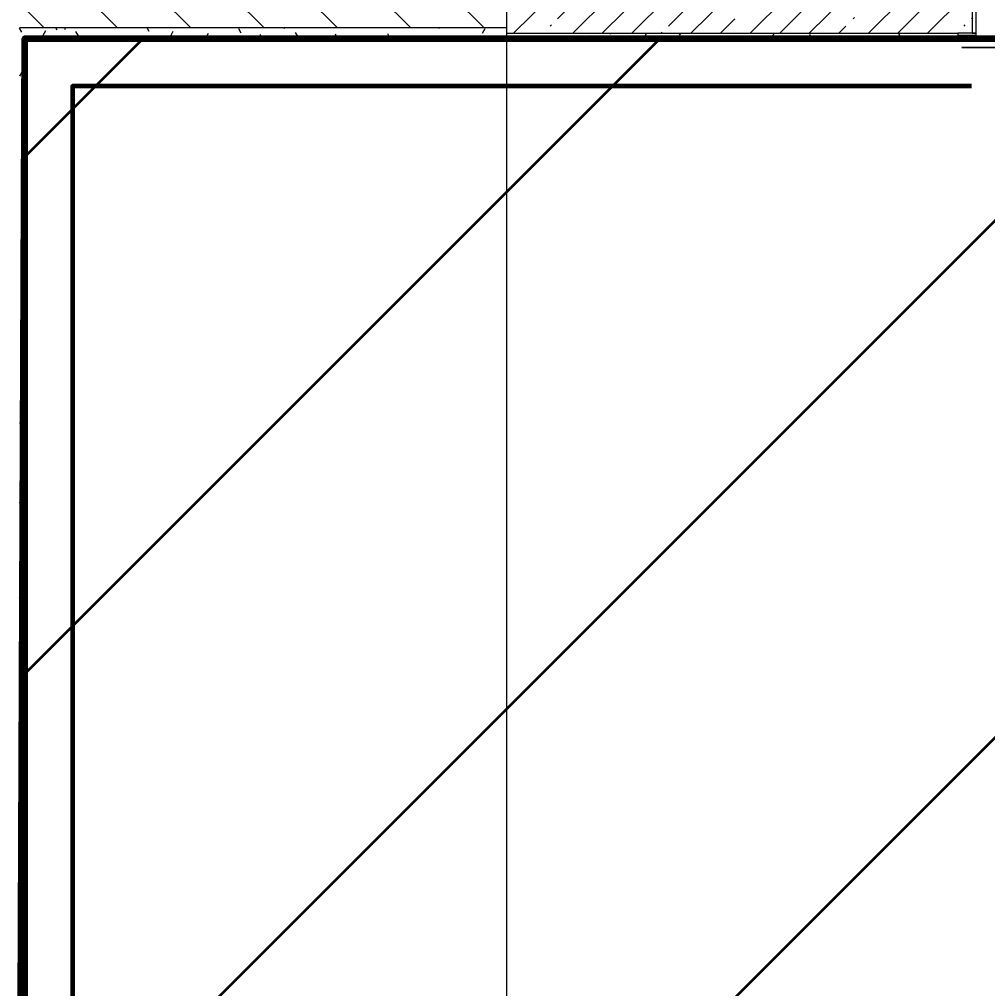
# Model space of a CAD drawing. Header units: millimetres. Extents: x -249154 to 415037, y -45458 to 354837.
# Drawn here: x 119395 to 123129, y 6559 to 10297 of the extents above; entities that cross this region are included whole.
import ezdxf

# ---------------------------------------------------------------- set-up
doc = ezdxf.new("R2010")
doc.units = ezdxf.units.MM
doc.linetypes.add('Штрих короткий', pattern=[600, 300, -300])
for name, color, linetype, lineweight in [('2)1 штукатурка', 4, 'Continuous', 35), ('3)1 шпаклевка', 4, 'Continuous', 35), ('3.4) Ремонт базовой шпаклевки', 6, 'Continuous', 60), ('3.4) Шп. баз 4 в 525 поз 4838м2', 160, 'Continuous', 140), ('3.4) Шп. фин 4 в 529 поз 11227м2', 6, 'Continuous', 140), ('4) демонтаж НЗ №2', 1, 'Continuous', 35), ('4.1) Дм уборка мусора НЗ 2', 20, 'Continuous', 35), ('549 штукатурка гипсом', 40, 'Continuous', 60), ('666 покраска FK1', 211, 'Continuous', 60), ('A-FLOR', 7, 'Continuous', 9), ('A-WALL', 7, 'Continuous', 5), ('I-WALL', 7, 'Continuous', 5), ('Оси', 7, 'Continuous', 9)]:
    doc.layers.add(name, color=color, linetype=linetype, lineweight=lineweight)
for name, color, linetype, lineweight, true_color in [('A-DOOR-1', 7, 'Continuous', 5, 0xc0c0c0), ('A-DOOR-FRAM-1', 7, 'Continuous', 5, 0xc0c0c0), ('A-WALL-1', 9, 'Continuous', 5, 0x808080), ('A-WALL-FNSH-1', 9, 'Continuous', 5, 0x808080)]:
    doc.layers.add(name, color=color, linetype=linetype, lineweight=lineweight, true_color=true_color)
pattern_1 = [(45, (64.7, -136.06), (-114.04925, 114.04925), []), (45, (178.75, -136.06), (-114.04925, 114.04925), [201.612, -40.322, 6.706, -33.617])]
pattern_2 = [(0, (64.7, -136.06), (243.84, 60.96), [20.117, -162.763, 20.117, -162.763, -975.36]), (0, (64.7, -136.06), (243.84, 60.96), [-365.76, 20.117, -345.643, 20.117, -162.763, -426.72]), (0, (64.7, -136.06), (243.84, 60.96), [-914.4, 20.117, -101.803, 20.117, -284.683]), (120, (156.14, -105.58), (-174.71291, 180.691634), [20.117, -162.763, 20.117, -162.763, -975.36]), (120, (156.14, -105.58), (-174.71291, 180.691634), [-365.76, 20.117, -345.643, 20.117, -162.763, -426.72]), (120, (156.14, -105.58), (-174.71291, 180.691634), [-914.4, 20.117, -101.803, 20.117, -284.683]), (240, (186.62, 16.34), (-69.12709, -241.651634), [20.117, -162.763, 20.117, -162.763, -975.36]), (240, (186.62, 16.34), (-69.12709, -241.651634), [-365.76, 20.117, -345.643, 20.117, -162.763, -426.72]), (240, (186.62, 16.34), (-69.12709, -241.651634), [-914.4, 20.117, -101.803, 20.117, -284.683])]

# ---------------------------------------------------------------- blocks, each defined once
blk = doc.blocks.new('110_Дверь_СКБ_2Ст - Д-5_п_ Из игровой в коридор-32679362-Объем проектирования 1 этажа')
at = {"layer": 'A-DOOR-1'}
for p, q in [((662.5, 1010), (612.5, 1010)), ((612.5, 1010), (612.5, 110)), ((662.5, 110), (662.5, 1010)), ((-637.5, 510), (-637.5, 110)), ((-587.5, 510), (-637.5, 510)), ((-587.5, 110), (-587.5, 510)), ((-637.5, 110), (-587.5, 110)), ((612.5, 110), (662.5, 110))]:
    blk.add_line(p, q, dxfattribs=at)
for centre, radius, start, end in [((662.5, 110), 900, 90, 180), ((-637.5, 110), 400, 360, 90)]:
    blk.add_arc(centre, radius, start, end, dxfattribs=at)
at = {"layer": 'A-DOOR-FRAM-1'}
for p, q in [((-672.5, 118), (-742.5, 118)), ((-742.5, 118), (-742.5, 110)), ((-672.5, 110), (-672.5, 118)), ((767.5, 118), (697.5, 118)), ((697.5, 118), (697.5, 110)), ((767.5, 110), (767.5, 118)), ((-742.5, 110), (-672.5, 110)), ((-637.5, 110), (-687.5, 110)), ((-687.5, 110), (-687.5, 30)), ((-637.5, 60), (-637.5, 110)), ((662.5, 110), (662.5, 60)), ((712.5, 110), (662.5, 110)), ((697.5, 110), (767.5, 110)), ((712.5, 30), (712.5, 110)), ((-627.5, 60), (-637.5, 60)), ((-627.5, 30), (-627.5, 60)), ((662.5, 60), (652.5, 60)), ((652.5, 60), (652.5, 30)), ((-687.5, 30), (-627.5, 30)), ((-672.5, 30), (-687.5, 30)), ((-687.5, 30), (-687.5, -110)), ((-672.5, -110), (-672.5, 30)), ((652.5, 30), (712.5, 30)), ((712.5, 30), (697.5, 30)), ((697.5, 30), (697.5, -110)), ((712.5, -110), (712.5, 30)), ((-672.5, -110), (-742.5, -110)), ((-742.5, -110), (-742.5, -118)), ((-687.5, -110), (-672.5, -110)), ((-672.5, -118), (-672.5, -110)), ((697.5, -110), (712.5, -110)), ((767.5, -110), (697.5, -110)), ((697.5, -110), (697.5, -118)), ((767.5, -118), (767.5, -110)), ((-742.5, -118), (-672.5, -118)), ((697.5, -118), (767.5, -118))]:
    blk.add_line(p, q, dxfattribs=at)

msp = doc.modelspace()

# ---------------------------------------------------------------- hatches: boundary and pattern name
at = {"layer": '4.1) Дм уборка мусора НЗ 2'}
h = msp.add_hatch(dxfattribs=at)
h.set_pattern_fill('ANSI31', color=1, scale=444)
h.paths.add_polyline_path([(124873.7, 9822.9), (124473.7, 9822.9), (124473.7, 10222.9), (119415.7, 10222.9), (119415.7, 34.9), (120934.7, 34.9), (120934.7, 384.9), (121315.7, 384.9), (121315.7, 34.9), (124873.7, 34.9)])
at = {"layer": 'I-WALL'}
h = msp.add_hatch(dxfattribs=at)
h.set_pattern_fill('FP_1', color=256, style=0, pattern_type=2)
h.set_pattern_definition(pattern_1)
h.paths.add_polyline_path([(121274.7, 10243.9), (121494.7, 10243.9), (121494.7, 10688.9), (121274.7, 10688.9), (121274.7, 10246.7)])
h.paths.add_polyline_path([(121444.7, 12088.9), (121494.7, 12088.9), (121494.7, 13263.9), (121274.7, 13263.9), (121274.7, 12088.9), (121414.7, 12088.9)])
h.paths.add_polyline_path([(121274.7, 13763.9), (121494.7, 13763.9), (121494.7, 18463.9), (121274.7, 18463.9), (121274.7, 13783.9)])
h = msp.add_hatch(dxfattribs=at)
h.set_pattern_fill('FP_23', color=256, style=0, pattern_type=2)
h.set_pattern_definition([(135, (64.7, -136.06), (-141.42136, -141.42136), [])])
h.paths.add_polyline_path([(119414.7, 10263.9), (121274.7, 10263.9), (121274.7, 10463.9), (119394.7, 10463.9), (119394.7, 10263.9), (119399.6, 10263.9)])
h.paths.add_polyline_path([(111274.7, 10263.9), (111994.7, 10263.9), (111994.7, 10463.9), (111244.7, 10463.9), (111244.7, 10263.9)])
h.paths.add_polyline_path([(110194.7, 10263.9), (110294.7, 10263.9), (110294.7, 10463.9), (109169.7, 10463.9), (109169.7, 10263.9), (110115.8, 10263.9)])
h.paths.add_polyline_path([(107745.5, 10263.9), (107769.7, 10263.9), (107769.7, 10463.9), (107414.7, 10463.9), (107414.7, 10263.9), (107744.7, 10263.9)])
h = msp.add_hatch(dxfattribs=at)
h.set_pattern_fill('FP_1', color=256, style=0, pattern_type=2)
h.set_pattern_definition(pattern_1)
h.paths.add_polyline_path([(125144.7, 10243.9), (125144.7, 10463.9), (124469.7, 10463.9), (124469.7, 10243.9), (124994.7, 10243.9)])
h.paths.add_polyline_path([(122321.7, 10243.9), (123069.7, 10243.9), (123069.7, 10463.9), (121494.7, 10463.9), (121494.7, 10243.9)])
h = msp.add_hatch(dxfattribs=at)
h.set_pattern_fill('FP_191', color=256, style=0, pattern_type=2)
h.set_pattern_definition(pattern_2)
h.paths.add_polyline_path([(119394.7, 5043.9), (119414.7, 5043.9), (119414.7, 10263.9), (119394.7, 10263.9), (119394.7, 5156.6)])
h = msp.add_hatch(dxfattribs=at)
h.set_pattern_fill('FP_191', color=256, style=0, pattern_type=2)
h.set_pattern_definition(pattern_2)
h.paths.add_polyline_path([(119415.7, 10223.9), (121274.7, 10223.9), (121274.7, 10263.9), (119414.7, 10263.9), (119414.9, 10223.9)])
h = msp.add_hatch(dxfattribs=at)
h.set_pattern_fill('FP_191', color=256, style=0, pattern_type=2)
h.set_pattern_definition(pattern_2)
h.paths.add_polyline_path([(121714.7, 10223.9), (123069.7, 10223.9), (123069.7, 10235.9), (123014.7, 10235.9), (123014.7, 10243.9), (121274.7, 10243.9), (121274.7, 10223.9), (121494.7, 10223.9)])
h.paths.add_polyline_path([(124474.7, 10223.9), (124472.7, 10235.9), (124469.7, 10235.9), (124469.7, 10223.9)])
h.paths.add_polyline_path([(124494.7, 10223.9), (124494.7, 10235.9), (124482.7, 10235.9)])

# ---------------------------------------------------------------- linework, layer by layer
msp.add_lwpolyline([(123030.2, 10190.2), (124430.2, 10186.9)])
at = {"layer": '2)1 штукатурка'}
msp.add_lwpolyline([(119393.7, 5263.9), (119414.7, 10222.9), (121273.7, 10223.9)], dxfattribs=at)
at = {"layer": '3)1 шпаклевка'}
msp.add_lwpolyline([(120933.9, 34.9), (119414.9, 34.9), (119414.9, 10222.9), (124473.9, 10222.9)], dxfattribs=at)
at = {"layer": '3.4) Ремонт базовой шпаклевки', "linetype": 'Штрих короткий', "ltscale": 0.01}
msp.add_lwpolyline([(123067, 10040.1), (119599.5, 10040.1), (119599.5, 5005.4)], dxfattribs=at)
at = {"layer": '3.4) Шп. баз 4 в 525 поз 4838м2'}
for points in [[(119415.7, 10222.9), (121274.7, 10223.9)], [(119415.7, 10222.9), (119415.7, 10222.9), (124474.7, 10222.9)]]:
    msp.add_lwpolyline(points, dxfattribs=at)
at = {"layer": '3.4) Шп. фин 4 в 529 поз 11227м2'}
for points in [[(119394.7, 5263.9), (119415.7, 10222.9), (121274.7, 10223.9)], [(120934.7, 34.9), (119415.7, 34.9), (119415.7, 10222.9), (124474.7, 10222.9)]]:
    msp.add_lwpolyline(points, dxfattribs=at)
at = {"layer": '4) демонтаж НЗ №2'}
for points in [[(119394.7, 5263.9), (119415.7, 10222.9), (121274.7, 10223.9)], [(120934.7, 34.9), (119415.7, 34.9), (119415.7, 10222.9), (124474.7, 10222.9)]]:
    msp.add_lwpolyline(points, dxfattribs=at)
at = {"layer": '549 штукатурка гипсом', "ltscale": 0.01}
msp.add_lwpolyline([(123067, 10040.1), (119599.5, 10040.1), (119599.5, 5005.4)], dxfattribs=at)
at = {"layer": '666 покраска FK1'}
msp.add_lwpolyline([(119414.9, 10222.9), (124473.9, 10222.9)], dxfattribs=at)
at = {"layer": 'A-FLOR'}
for p, q in [((119414.7, 10223.9), (119414.7, 2808.9)), ((119415.7, 10223.9), (121274.7, 10223.9)), ((121274.7, 10223.9), (123069.7, 10223.9)), ((123069.7, 10223.9), (123069.7, 10235.9))]:
    msp.add_line(p, q, dxfattribs=at)
at = {"layer": 'A-WALL'}
for p, q in [((121274.7, 10223.9), (121274.7, 10633.9)), ((121274.7, 10243.9), (123014.7, 10243.9)), ((121274.7, 10223.9), (119414.7, 10223.9))]:
    msp.add_line(p, q, dxfattribs=at)
at = {"layer": 'A-WALL-1'}
for p, q in [((121274.7, 10263.9), (119394.7, 10263.9)), ((121274.7, 10223.9), (121274.7, 10263.9))]:
    msp.add_line(p, q, dxfattribs=at)
at = {"layer": 'A-WALL-FNSH-1'}
for p, q in [((119415.7, 5042.9), (119415.7, 10222.9)), ((119415.7, 10222.9), (123069.7, 10222.9)), ((123069.7, 10223.9), (121274.7, 10223.9)), ((123069.7, 10222.9), (123069.7, 10223.9))]:
    msp.add_line(p, q, dxfattribs=at)
at = {"layer": 'Оси'}
msp.add_lwpolyline([(121274.7, -2042.3), (121274.7, 2957.7), (121274.7, 16779), (121274.7, 21779)], dxfattribs=at)

# ---------------------------------------------------------------- block references
at = {"layer": 'A-DOOR-1'}
msp.add_blockref('110_Дверь_СКБ_2Ст - Д-5_п_ Из игровой в коридор-32679362-Объем проектирования 1 этажа', (123757.2, 10353.9), dxfattribs=at)

doc.saveas('drawing.dxf')
